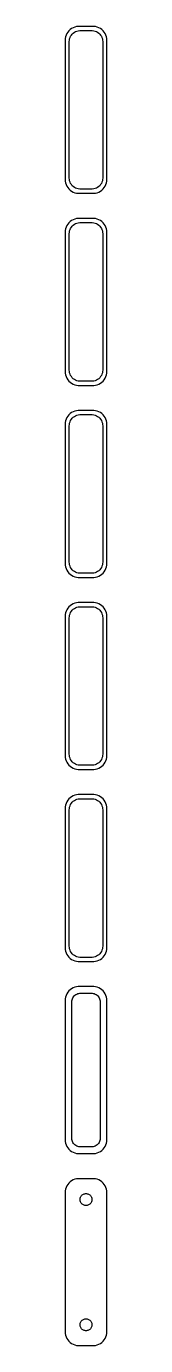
# Model space of a CAD drawing. Header units: metres. Extents: x -8 to 8, y 1005 to 2031.
# Drawn here: x -7.5 to 7.5, y 1005 to 1479 of the extents above; entities that cross this region are included whole.
import ezdxf

# ---------------------------------------------------------------- set-up
doc = ezdxf.new("R2010")
doc.units = ezdxf.units.M

msp = doc.modelspace()

# ---------------------------------------------------------------- linework, layer by layer
for p, q in [((-3.4369, 1478.91), (-4.04507, 1478.76)), ((-2.81395, 1478.99), (-3.4369, 1478.91)), ((2.81395, 1478.99), (-2.81395, 1478.99)), ((3.4369, 1478.91), (2.81395, 1478.99)), ((4.04507, 1478.76), (3.4369, 1478.91)), ((-7.46057, 1474.63), (-7.5, 1474)), ((-7.34291, 1475.24), (-7.46057, 1474.63)), ((-7.14888, 1475.84), (-7.34291, 1475.24)), ((-6.88153, 1476.41), (-7.14888, 1475.84)), ((-6.54507, 1476.94), (-6.88153, 1476.41)), ((-6.14484, 1477.42), (-6.54507, 1476.94)), ((-5.68712, 1477.85), (-6.14484, 1477.42)), ((-5.96844, 1474), (-5.87433, 1474.49)), ((-5.87433, 1474.49), (-5.7191, 1474.97)), ((-5.7191, 1474.97), (-5.50522, 1475.43)), ((-5.17912, 1478.22), (-5.68712, 1477.85)), ((-5.50522, 1475.43), (-5.23605, 1475.85)), ((-5.23605, 1475.85), (-4.91586, 1476.24)), ((-4.62889, 1478.52), (-5.17912, 1478.22)), ((-4.91586, 1476.24), (-4.54968, 1476.58)), ((-4.04507, 1478.76), (-4.62889, 1478.52)), ((-4.54968, 1476.58), (-4.1433, 1476.88)), ((-4.1433, 1476.88), (-3.70311, 1477.12)), ((-3.70311, 1477.12), (-3.23605, 1477.3)), ((-3.23605, 1477.3), (-2.74951, 1477.43)), ((-2.74951, 1477.43), (-2.25116, 1477.49)), ((-2.25116, 1477.49), (2.25116, 1477.49)), ((2.25116, 1477.49), (2.74951, 1477.43)), ((2.74951, 1477.43), (3.23605, 1477.3)), ((3.23605, 1477.3), (3.70311, 1477.12)), ((3.70311, 1477.12), (4.1433, 1476.88)), ((4.62889, 1478.52), (4.04507, 1478.76)), ((4.1433, 1476.88), (4.54968, 1476.58)), ((4.54968, 1476.58), (4.91586, 1476.24)), ((5.17912, 1478.22), (4.62889, 1478.52)), ((4.91586, 1476.24), (5.23605, 1475.85)), ((5.68712, 1477.85), (5.17912, 1478.22)), ((5.23605, 1475.85), (5.50522, 1475.43)), ((5.50522, 1475.43), (5.7191, 1474.97)), ((6.14484, 1477.42), (5.68712, 1477.85)), ((5.7191, 1474.97), (5.87433, 1474.49)), ((5.87433, 1474.49), (5.96844, 1474)), ((6.54507, 1476.94), (6.14484, 1477.42)), ((6.88153, 1476.41), (6.54507, 1476.94)), ((7.14888, 1475.84), (6.88153, 1476.41)), ((7.34291, 1475.24), (7.14888, 1475.84)), ((7.46057, 1474.63), (7.34291, 1475.24)), ((7.5, 1474), (7.46057, 1474.63)), ((-7.5, 1474), (-7.5, 1424)), ((-6, 1473.5), (-5.96844, 1474)), ((-6, 1424.5), (-6, 1473.5)), ((5.96844, 1474), (6, 1473.5)), ((6, 1473.5), (6, 1424.5)), ((7.5, 1424), (7.5, 1474)), ((-7.5, 1424), (-7.46057, 1423.37)), ((-7.46057, 1423.37), (-7.34291, 1422.76)), ((-7.34291, 1422.76), (-7.14888, 1422.16)), ((-7.14888, 1422.16), (-6.88153, 1421.59)), ((-5.96844, 1424), (-6, 1424.5)), ((-5.87433, 1423.51), (-5.96844, 1424)), ((-5.7191, 1423.03), (-5.87433, 1423.51)), ((-5.50522, 1422.57), (-5.7191, 1423.03)), ((-5.23605, 1422.15), (-5.50522, 1422.57)), ((-4.91586, 1421.76), (-5.23605, 1422.15)), ((5.23605, 1422.15), (4.91586, 1421.76)), ((5.50522, 1422.57), (5.23605, 1422.15)), ((5.7191, 1423.03), (5.50522, 1422.57)), ((5.87433, 1423.51), (5.7191, 1423.03)), ((5.96844, 1424), (5.87433, 1423.51)), ((6, 1424.5), (5.96844, 1424)), ((6.88153, 1421.59), (7.14888, 1422.16)), ((7.14888, 1422.16), (7.34291, 1422.76)), ((7.34291, 1422.76), (7.46057, 1423.37)), ((7.46057, 1423.37), (7.5, 1424)), ((-6.88153, 1421.59), (-6.54507, 1421.06)), ((-6.54507, 1421.06), (-6.14484, 1420.58)), ((-6.14484, 1420.58), (-5.68712, 1420.15)), ((-5.68712, 1420.15), (-5.17912, 1419.78)), ((-5.17912, 1419.78), (-4.62889, 1419.48)), ((-4.54968, 1421.42), (-4.91586, 1421.76)), ((-4.62889, 1419.48), (-4.04507, 1419.24)), ((-4.1433, 1421.12), (-4.54968, 1421.42)), ((-3.70311, 1420.88), (-4.1433, 1421.12)), ((-4.04507, 1419.24), (-3.4369, 1419.09)), ((-3.23605, 1420.7), (-3.70311, 1420.88)), ((-3.4369, 1419.09), (-2.81395, 1419.01)), ((-2.74951, 1420.57), (-3.23605, 1420.7)), ((-2.81395, 1419.01), (2.81395, 1419.01)), ((-2.25116, 1420.51), (-2.74951, 1420.57)), ((2.25116, 1420.51), (-2.25116, 1420.51)), ((2.74951, 1420.57), (2.25116, 1420.51)), ((3.23605, 1420.7), (2.74951, 1420.57)), ((2.81395, 1419.01), (3.4369, 1419.09)), ((3.70311, 1420.88), (3.23605, 1420.7)), ((3.4369, 1419.09), (4.04507, 1419.24)), ((4.1433, 1421.12), (3.70311, 1420.88)), ((4.04507, 1419.24), (4.62889, 1419.48)), ((4.54968, 1421.42), (4.1433, 1421.12)), ((4.91586, 1421.76), (4.54968, 1421.42)), ((4.62889, 1419.48), (5.17912, 1419.78)), ((5.17912, 1419.78), (5.68712, 1420.15)), ((5.68712, 1420.15), (6.14484, 1420.58)), ((6.14484, 1420.58), (6.54507, 1421.06)), ((6.54507, 1421.06), (6.88153, 1421.59)), ((-6.54507, 1407.94), (-6.88153, 1407.41)), ((-6.14484, 1408.42), (-6.54507, 1407.94)), ((-5.68712, 1408.85), (-6.14484, 1408.42)), ((-5.17912, 1409.22), (-5.68712, 1408.85)), ((-4.62889, 1409.52), (-5.17912, 1409.22)), ((-4.04507, 1409.76), (-4.62889, 1409.52)), ((-4.54968, 1407.58), (-4.1433, 1407.88)), ((-4.1433, 1407.88), (-3.70311, 1408.12)), ((-3.4369, 1409.91), (-4.04507, 1409.76)), ((-3.70311, 1408.12), (-3.23605, 1408.3)), ((-2.81395, 1409.99), (-3.4369, 1409.91)), ((-3.23605, 1408.3), (-2.74951, 1408.43)), ((2.81395, 1409.99), (-2.81395, 1409.99)), ((-2.74951, 1408.43), (-2.25116, 1408.49)), ((-2.25116, 1408.49), (2.25116, 1408.49)), ((2.25116, 1408.49), (2.74951, 1408.43)), ((2.74951, 1408.43), (3.23605, 1408.3)), ((3.4369, 1409.91), (2.81395, 1409.99)), ((3.23605, 1408.3), (3.70311, 1408.12)), ((4.04507, 1409.76), (3.4369, 1409.91)), ((3.70311, 1408.12), (4.1433, 1407.88)), ((4.62889, 1409.52), (4.04507, 1409.76)), ((4.1433, 1407.88), (4.54968, 1407.58)), ((5.17912, 1409.22), (4.62889, 1409.52)), ((5.68712, 1408.85), (5.17912, 1409.22)), ((6.14484, 1408.42), (5.68712, 1408.85)), ((6.54507, 1407.94), (6.14484, 1408.42)), ((6.88153, 1407.41), (6.54507, 1407.94)), ((-7.46057, 1405.63), (-7.5, 1405)), ((-7.5, 1405), (-7.5, 1355)), ((-7.34291, 1406.24), (-7.46057, 1405.63)), ((-7.14888, 1406.84), (-7.34291, 1406.24)), ((-6.88153, 1407.41), (-7.14888, 1406.84)), ((-6, 1404.5), (-5.96844, 1405)), ((-6, 1355.5), (-6, 1404.5)), ((-5.96844, 1405), (-5.87433, 1405.49)), ((-5.87433, 1405.49), (-5.7191, 1405.97)), ((-5.7191, 1405.97), (-5.50522, 1406.43)), ((-5.50522, 1406.43), (-5.23605, 1406.85)), ((-5.23605, 1406.85), (-4.91586, 1407.24)), ((-4.91586, 1407.24), (-4.54968, 1407.58)), ((4.54968, 1407.58), (4.91586, 1407.24)), ((4.91586, 1407.24), (5.23605, 1406.85)), ((5.23605, 1406.85), (5.50522, 1406.43)), ((5.50522, 1406.43), (5.7191, 1405.97)), ((5.7191, 1405.97), (5.87433, 1405.49)), ((5.87433, 1405.49), (5.96844, 1405)), ((5.96844, 1405), (6, 1404.5)), ((6, 1404.5), (6, 1355.5)), ((7.14888, 1406.84), (6.88153, 1407.41)), ((7.34291, 1406.24), (7.14888, 1406.84)), ((7.46057, 1405.63), (7.34291, 1406.24)), ((7.5, 1405), (7.46057, 1405.63)), ((7.5, 1355), (7.5, 1405)), ((-7.5, 1355), (-7.46057, 1354.37)), ((-7.46057, 1354.37), (-7.34291, 1353.76)), ((-7.34291, 1353.76), (-7.14888, 1353.16)), ((-7.14888, 1353.16), (-6.88153, 1352.59)), ((-6.88153, 1352.59), (-6.54507, 1352.06)), ((-6.54507, 1352.06), (-6.14484, 1351.58)), ((-6.14484, 1351.58), (-5.68712, 1351.15)), ((-5.96844, 1355), (-6, 1355.5)), ((-5.87433, 1354.51), (-5.96844, 1355)), ((-5.7191, 1354.03), (-5.87433, 1354.51)), ((-5.50522, 1353.57), (-5.7191, 1354.03)), ((-5.68712, 1351.15), (-5.17912, 1350.78)), ((-5.23605, 1353.15), (-5.50522, 1353.57)), ((-4.91586, 1352.76), (-5.23605, 1353.15)), ((-4.54968, 1352.42), (-4.91586, 1352.76)), ((-4.1433, 1352.12), (-4.54968, 1352.42)), ((-3.70311, 1351.88), (-4.1433, 1352.12)), ((-3.23605, 1351.7), (-3.70311, 1351.88)), ((-2.74951, 1351.57), (-3.23605, 1351.7)), ((-2.25116, 1351.51), (-2.74951, 1351.57)), ((2.25116, 1351.51), (-2.25116, 1351.51)), ((2.74951, 1351.57), (2.25116, 1351.51)), ((3.23605, 1351.7), (2.74951, 1351.57)), ((3.70311, 1351.88), (3.23605, 1351.7)), ((4.1433, 1352.12), (3.70311, 1351.88)), ((4.54968, 1352.42), (4.1433, 1352.12)), ((4.91586, 1352.76), (4.54968, 1352.42)), ((5.23605, 1353.15), (4.91586, 1352.76)), ((5.17912, 1350.78), (5.68712, 1351.15)), ((5.50522, 1353.57), (5.23605, 1353.15)), ((5.7191, 1354.03), (5.50522, 1353.57)), ((5.68712, 1351.15), (6.14484, 1351.58)), ((5.87433, 1354.51), (5.7191, 1354.03)), ((5.96844, 1355), (5.87433, 1354.51)), ((6, 1355.5), (5.96844, 1355)), ((6.14484, 1351.58), (6.54507, 1352.06)), ((6.54507, 1352.06), (6.88153, 1352.59)), ((6.88153, 1352.59), (7.14888, 1353.16)), ((7.14888, 1353.16), (7.34291, 1353.76)), ((7.34291, 1353.76), (7.46057, 1354.37)), ((7.46057, 1354.37), (7.5, 1355)), ((-5.17912, 1350.78), (-4.62889, 1350.48)), ((-4.62889, 1350.48), (-4.04507, 1350.24)), ((-4.04507, 1350.24), (-3.4369, 1350.09)), ((-3.4369, 1350.09), (-2.81395, 1350.01)), ((-2.81395, 1350.01), (2.81395, 1350.01)), ((2.81395, 1350.01), (3.4369, 1350.09)), ((3.4369, 1350.09), (4.04507, 1350.24)), ((4.04507, 1350.24), (4.62889, 1350.48)), ((4.62889, 1350.48), (5.17912, 1350.78)), ((-7.46057, 1336.63), (-7.5, 1336)), ((-7.34291, 1337.24), (-7.46057, 1336.63)), ((-7.14888, 1337.84), (-7.34291, 1337.24)), ((-6.88153, 1338.41), (-7.14888, 1337.84)), ((-6.54507, 1338.94), (-6.88153, 1338.41)), ((-6.14484, 1339.42), (-6.54507, 1338.94)), ((-5.68712, 1339.85), (-6.14484, 1339.42)), ((-5.87433, 1336.49), (-5.7191, 1336.97)), ((-5.7191, 1336.97), (-5.50522, 1337.43)), ((-5.17912, 1340.22), (-5.68712, 1339.85)), ((-5.50522, 1337.43), (-5.23605, 1337.85)), ((-5.23605, 1337.85), (-4.91586, 1338.24)), ((-4.62889, 1340.52), (-5.17912, 1340.22)), ((-4.91586, 1338.24), (-4.54968, 1338.58)), ((-4.04507, 1340.76), (-4.62889, 1340.52)), ((-4.54968, 1338.58), (-4.1433, 1338.88)), ((-4.1433, 1338.88), (-3.70311, 1339.12)), ((-3.4369, 1340.91), (-4.04507, 1340.76)), ((-3.70311, 1339.12), (-3.23605, 1339.3)), ((-2.81395, 1340.99), (-3.4369, 1340.91)), ((-3.23605, 1339.3), (-2.74951, 1339.43)), ((2.81395, 1340.99), (-2.81395, 1340.99)), ((-2.74951, 1339.43), (-2.25116, 1339.49)), ((-2.25116, 1339.49), (2.25116, 1339.49)), ((2.25116, 1339.49), (2.74951, 1339.43)), ((2.74951, 1339.43), (3.23605, 1339.3)), ((3.4369, 1340.91), (2.81395, 1340.99)), ((3.23605, 1339.3), (3.70311, 1339.12)), ((4.04507, 1340.76), (3.4369, 1340.91)), ((3.70311, 1339.12), (4.1433, 1338.88)), ((4.62889, 1340.52), (4.04507, 1340.76)), ((4.1433, 1338.88), (4.54968, 1338.58)), ((4.54968, 1338.58), (4.91586, 1338.24)), ((5.17912, 1340.22), (4.62889, 1340.52)), ((4.91586, 1338.24), (5.23605, 1337.85)), ((5.68712, 1339.85), (5.17912, 1340.22)), ((5.23605, 1337.85), (5.50522, 1337.43)), ((5.50522, 1337.43), (5.7191, 1336.97)), ((6.14484, 1339.42), (5.68712, 1339.85)), ((5.7191, 1336.97), (5.87433, 1336.49)), ((6.54507, 1338.94), (6.14484, 1339.42)), ((6.88153, 1338.41), (6.54507, 1338.94)), ((7.14888, 1337.84), (6.88153, 1338.41)), ((7.34291, 1337.24), (7.14888, 1337.84)), ((7.46057, 1336.63), (7.34291, 1337.24)), ((7.5, 1336), (7.46057, 1336.63)), ((-7.5, 1336), (-7.5, 1286)), ((-6, 1335.5), (-5.96844, 1336)), ((-6, 1286.5), (-6, 1335.5)), ((-5.96844, 1336), (-5.87433, 1336.49)), ((5.87433, 1336.49), (5.96844, 1336)), ((5.96844, 1336), (6, 1335.5)), ((6, 1335.5), (6, 1286.5)), ((7.5, 1286), (7.5, 1336)), ((-7.5, 1286), (-7.46057, 1285.37)), ((-7.46057, 1285.37), (-7.34291, 1284.76)), ((-7.34291, 1284.76), (-7.14888, 1284.16)), ((-5.96844, 1286), (-6, 1286.5)), ((-5.87433, 1285.51), (-5.96844, 1286)), ((-5.7191, 1285.03), (-5.87433, 1285.51)), ((-5.50522, 1284.57), (-5.7191, 1285.03)), ((-5.23605, 1284.15), (-5.50522, 1284.57)), ((5.50522, 1284.57), (5.23605, 1284.15)), ((5.7191, 1285.03), (5.50522, 1284.57)), ((5.87433, 1285.51), (5.7191, 1285.03)), ((5.96844, 1286), (5.87433, 1285.51)), ((6, 1286.5), (5.96844, 1286)), ((7.14888, 1284.16), (7.34291, 1284.76)), ((7.34291, 1284.76), (7.46057, 1285.37)), ((7.46057, 1285.37), (7.5, 1286)), ((-7.14888, 1284.16), (-6.88153, 1283.59)), ((-6.88153, 1283.59), (-6.54507, 1283.06)), ((-6.54507, 1283.06), (-6.14484, 1282.58)), ((-6.14484, 1282.58), (-5.68712, 1282.15)), ((-5.68712, 1282.15), (-5.17912, 1281.78)), ((-4.91586, 1283.76), (-5.23605, 1284.15)), ((-5.17912, 1281.78), (-4.62889, 1281.48)), ((-4.54968, 1283.42), (-4.91586, 1283.76)), ((-4.62889, 1281.48), (-4.04507, 1281.24)), ((-4.1433, 1283.12), (-4.54968, 1283.42)), ((-3.70311, 1282.88), (-4.1433, 1283.12)), ((-4.04507, 1281.24), (-3.4369, 1281.09)), ((-3.23605, 1282.7), (-3.70311, 1282.88)), ((-3.4369, 1281.09), (-2.81395, 1281.01)), ((-2.74951, 1282.57), (-3.23605, 1282.7)), ((-2.81395, 1281.01), (2.81395, 1281.01)), ((-2.25116, 1282.51), (-2.74951, 1282.57)), ((2.25116, 1282.51), (-2.25116, 1282.51)), ((2.74951, 1282.57), (2.25116, 1282.51)), ((3.23605, 1282.7), (2.74951, 1282.57)), ((2.81395, 1281.01), (3.4369, 1281.09)), ((3.70311, 1282.88), (3.23605, 1282.7)), ((3.4369, 1281.09), (4.04507, 1281.24)), ((4.1433, 1283.12), (3.70311, 1282.88)), ((4.04507, 1281.24), (4.62889, 1281.48)), ((4.54968, 1283.42), (4.1433, 1283.12)), ((4.91586, 1283.76), (4.54968, 1283.42)), ((4.62889, 1281.48), (5.17912, 1281.78)), ((5.23605, 1284.15), (4.91586, 1283.76)), ((5.17912, 1281.78), (5.68712, 1282.15)), ((5.68712, 1282.15), (6.14484, 1282.58)), ((6.14484, 1282.58), (6.54507, 1283.06)), ((6.54507, 1283.06), (6.88153, 1283.59)), ((6.88153, 1283.59), (7.14888, 1284.16)), ((-6.14484, 1270.42), (-6.54507, 1269.94)), ((-5.68712, 1270.85), (-6.14484, 1270.42)), ((-5.17912, 1271.22), (-5.68712, 1270.85)), ((-4.62889, 1271.52), (-5.17912, 1271.22)), ((-4.04507, 1271.76), (-4.62889, 1271.52)), ((-3.4369, 1271.91), (-4.04507, 1271.76)), ((-3.70311, 1270.12), (-3.23605, 1270.3)), ((-2.81395, 1271.99), (-3.4369, 1271.91)), ((-3.23605, 1270.3), (-2.74951, 1270.43)), ((2.81395, 1271.99), (-2.81395, 1271.99)), ((-2.74951, 1270.43), (-2.25116, 1270.49)), ((-2.25116, 1270.49), (2.25116, 1270.49)), ((2.25116, 1270.49), (2.74951, 1270.43)), ((2.74951, 1270.43), (3.23605, 1270.3)), ((3.4369, 1271.91), (2.81395, 1271.99)), ((3.23605, 1270.3), (3.70311, 1270.12)), ((4.04507, 1271.76), (3.4369, 1271.91)), ((4.62889, 1271.52), (4.04507, 1271.76)), ((5.17912, 1271.22), (4.62889, 1271.52)), ((5.68712, 1270.85), (5.17912, 1271.22)), ((6.14484, 1270.42), (5.68712, 1270.85)), ((6.54507, 1269.94), (6.14484, 1270.42)), ((-7.46057, 1267.63), (-7.5, 1267)), ((-7.5, 1267), (-7.5, 1217)), ((-7.34291, 1268.24), (-7.46057, 1267.63)), ((-7.14888, 1268.84), (-7.34291, 1268.24)), ((-6.88153, 1269.41), (-7.14888, 1268.84)), ((-6.54507, 1269.94), (-6.88153, 1269.41)), ((-6, 1266.5), (-5.96844, 1267)), ((-6, 1217.5), (-6, 1266.5)), ((-5.96844, 1267), (-5.87433, 1267.49)), ((-5.87433, 1267.49), (-5.7191, 1267.97)), ((-5.7191, 1267.97), (-5.50522, 1268.43)), ((-5.50522, 1268.43), (-5.23605, 1268.85)), ((-5.23605, 1268.85), (-4.91586, 1269.24)), ((-4.91586, 1269.24), (-4.54968, 1269.58)), ((-4.54968, 1269.58), (-4.1433, 1269.88)), ((-4.1433, 1269.88), (-3.70311, 1270.12)), ((3.70311, 1270.12), (4.1433, 1269.88)), ((4.1433, 1269.88), (4.54968, 1269.58)), ((4.54968, 1269.58), (4.91586, 1269.24)), ((4.91586, 1269.24), (5.23605, 1268.85)), ((5.23605, 1268.85), (5.50522, 1268.43)), ((5.50522, 1268.43), (5.7191, 1267.97)), ((5.7191, 1267.97), (5.87433, 1267.49)), ((5.87433, 1267.49), (5.96844, 1267)), ((5.96844, 1267), (6, 1266.5)), ((6, 1266.5), (6, 1217.5)), ((6.88153, 1269.41), (6.54507, 1269.94)), ((7.14888, 1268.84), (6.88153, 1269.41)), ((7.34291, 1268.24), (7.14888, 1268.84)), ((7.46057, 1267.63), (7.34291, 1268.24)), ((7.5, 1267), (7.46057, 1267.63)), ((7.5, 1217), (7.5, 1267)), ((-7.5, 1217), (-7.46057, 1216.37)), ((-7.46057, 1216.37), (-7.34291, 1215.76)), ((-7.34291, 1215.76), (-7.14888, 1215.16)), ((-7.14888, 1215.16), (-6.88153, 1214.59)), ((-6.88153, 1214.59), (-6.54507, 1214.06)), ((-6.54507, 1214.06), (-6.14484, 1213.58)), ((-6.14484, 1213.58), (-5.68712, 1213.15)), ((-5.96844, 1217), (-6, 1217.5)), ((-5.87433, 1216.51), (-5.96844, 1217)), ((-5.7191, 1216.03), (-5.87433, 1216.51)), ((-5.50522, 1215.57), (-5.7191, 1216.03)), ((-5.23605, 1215.15), (-5.50522, 1215.57)), ((-4.91586, 1214.76), (-5.23605, 1215.15)), ((-4.54968, 1214.42), (-4.91586, 1214.76)), ((-4.1433, 1214.12), (-4.54968, 1214.42)), ((-3.70311, 1213.88), (-4.1433, 1214.12)), ((-3.23605, 1213.7), (-3.70311, 1213.88)), ((-2.74951, 1213.57), (-3.23605, 1213.7)), ((-2.25116, 1213.51), (-2.74951, 1213.57)), ((2.25116, 1213.51), (-2.25116, 1213.51)), ((2.74951, 1213.57), (2.25116, 1213.51)), ((3.23605, 1213.7), (2.74951, 1213.57)), ((3.70311, 1213.88), (3.23605, 1213.7)), ((4.1433, 1214.12), (3.70311, 1213.88)), ((4.54968, 1214.42), (4.1433, 1214.12)), ((4.91586, 1214.76), (4.54968, 1214.42)), ((5.23605, 1215.15), (4.91586, 1214.76)), ((5.50522, 1215.57), (5.23605, 1215.15)), ((5.7191, 1216.03), (5.50522, 1215.57)), ((5.68712, 1213.15), (6.14484, 1213.58)), ((5.87433, 1216.51), (5.7191, 1216.03)), ((5.96844, 1217), (5.87433, 1216.51)), ((6, 1217.5), (5.96844, 1217)), ((6.14484, 1213.58), (6.54507, 1214.06)), ((6.54507, 1214.06), (6.88153, 1214.59)), ((6.88153, 1214.59), (7.14888, 1215.16)), ((7.14888, 1215.16), (7.34291, 1215.76)), ((7.34291, 1215.76), (7.46057, 1216.37)), ((7.46057, 1216.37), (7.5, 1217)), ((-5.68712, 1213.15), (-5.17912, 1212.78)), ((-5.17912, 1212.78), (-4.62889, 1212.48)), ((-4.62889, 1212.48), (-4.04507, 1212.24)), ((-4.04507, 1212.24), (-3.4369, 1212.09)), ((-3.4369, 1212.09), (-2.81395, 1212.01)), ((-2.81395, 1212.01), (2.81395, 1212.01)), ((2.81395, 1212.01), (3.4369, 1212.09)), ((3.4369, 1212.09), (4.04507, 1212.24)), ((4.04507, 1212.24), (4.62889, 1212.48)), ((4.62889, 1212.48), (5.17912, 1212.78)), ((5.17912, 1212.78), (5.68712, 1213.15)), ((-7.34291, 1199.24), (-7.46057, 1198.63)), ((-7.14888, 1199.84), (-7.34291, 1199.24)), ((-6.88153, 1200.41), (-7.14888, 1199.84)), ((-6.54507, 1200.94), (-6.88153, 1200.41)), ((-6.14484, 1201.42), (-6.54507, 1200.94)), ((-5.68712, 1201.85), (-6.14484, 1201.42)), ((-5.7191, 1198.97), (-5.50522, 1199.43)), ((-5.17912, 1202.22), (-5.68712, 1201.85)), ((-5.50522, 1199.43), (-5.23605, 1199.85)), ((-5.23605, 1199.85), (-4.91586, 1200.24)), ((-4.62889, 1202.52), (-5.17912, 1202.22)), ((-4.91586, 1200.24), (-4.54968, 1200.58)), ((-4.04507, 1202.76), (-4.62889, 1202.52)), ((-4.54968, 1200.58), (-4.1433, 1200.88)), ((-4.1433, 1200.88), (-3.70311, 1201.12)), ((-3.4369, 1202.91), (-4.04507, 1202.76)), ((-3.70311, 1201.12), (-3.23605, 1201.3)), ((-2.81395, 1202.99), (-3.4369, 1202.91)), ((-3.23605, 1201.3), (-2.74951, 1201.43)), ((2.81395, 1202.99), (-2.81395, 1202.99)), ((-2.74951, 1201.43), (-2.25116, 1201.49)), ((-2.25116, 1201.49), (2.25116, 1201.49)), ((2.25116, 1201.49), (2.74951, 1201.43)), ((2.74951, 1201.43), (3.23605, 1201.3)), ((3.4369, 1202.91), (2.81395, 1202.99)), ((3.23605, 1201.3), (3.70311, 1201.12)), ((4.04507, 1202.76), (3.4369, 1202.91)), ((3.70311, 1201.12), (4.1433, 1200.88)), ((4.62889, 1202.52), (4.04507, 1202.76)), ((4.1433, 1200.88), (4.54968, 1200.58)), ((4.54968, 1200.58), (4.91586, 1200.24)), ((5.17912, 1202.22), (4.62889, 1202.52)), ((4.91586, 1200.24), (5.23605, 1199.85)), ((5.68712, 1201.85), (5.17912, 1202.22)), ((5.23605, 1199.85), (5.50522, 1199.43)), ((5.50522, 1199.43), (5.7191, 1198.97)), ((6.14484, 1201.42), (5.68712, 1201.85)), ((6.54507, 1200.94), (6.14484, 1201.42)), ((6.88153, 1200.41), (6.54507, 1200.94)), ((7.14888, 1199.84), (6.88153, 1200.41)), ((7.34291, 1199.24), (7.14888, 1199.84)), ((7.46057, 1198.63), (7.34291, 1199.24)), ((-7.46057, 1198.63), (-7.5, 1198)), ((-7.5, 1198), (-7.5, 1148)), ((-6, 1197.5), (-5.96844, 1198)), ((-6, 1148.5), (-6, 1197.5)), ((-5.96844, 1198), (-5.87433, 1198.49)), ((-5.87433, 1198.49), (-5.7191, 1198.97)), ((5.7191, 1198.97), (5.87433, 1198.49)), ((5.87433, 1198.49), (5.96844, 1198)), ((5.96844, 1198), (6, 1197.5)), ((6, 1197.5), (6, 1148.5)), ((7.5, 1198), (7.46057, 1198.63)), ((7.5, 1148), (7.5, 1198)), ((-7.5, 1148), (-7.46057, 1147.37)), ((-7.46057, 1147.37), (-7.34291, 1146.76)), ((-5.96844, 1148), (-6, 1148.5)), ((-5.87433, 1147.51), (-5.96844, 1148)), ((-5.7191, 1147.03), (-5.87433, 1147.51)), ((5.87433, 1147.51), (5.7191, 1147.03)), ((5.96844, 1148), (5.87433, 1147.51)), ((6, 1148.5), (5.96844, 1148)), ((7.34291, 1146.76), (7.46057, 1147.37)), ((7.46057, 1147.37), (7.5, 1148)), ((-7.34291, 1146.76), (-7.14888, 1146.16)), ((-7.14888, 1146.16), (-6.88153, 1145.59)), ((-6.88153, 1145.59), (-6.54507, 1145.06)), ((-6.54507, 1145.06), (-6.14484, 1144.58)), ((-6.14484, 1144.58), (-5.68712, 1144.15)), ((-5.50522, 1146.57), (-5.7191, 1147.03)), ((-5.68712, 1144.15), (-5.17912, 1143.78)), ((-5.23605, 1146.15), (-5.50522, 1146.57)), ((-4.91586, 1145.76), (-5.23605, 1146.15)), ((-5.17912, 1143.78), (-4.62889, 1143.48)), ((-4.54968, 1145.42), (-4.91586, 1145.76)), ((-4.62889, 1143.48), (-4.04507, 1143.24)), ((-4.1433, 1145.12), (-4.54968, 1145.42)), ((-3.70311, 1144.88), (-4.1433, 1145.12)), ((-4.04507, 1143.24), (-3.4369, 1143.09)), ((-3.23605, 1144.7), (-3.70311, 1144.88)), ((-3.4369, 1143.09), (-2.81395, 1143.01)), ((-2.74951, 1144.57), (-3.23605, 1144.7)), ((-2.81395, 1143.01), (2.81395, 1143.01)), ((-2.25116, 1144.51), (-2.74951, 1144.57)), ((2.25116, 1144.51), (-2.25116, 1144.51)), ((2.74951, 1144.57), (2.25116, 1144.51)), ((3.23605, 1144.7), (2.74951, 1144.57)), ((2.81395, 1143.01), (3.4369, 1143.09)), ((3.70311, 1144.88), (3.23605, 1144.7)), ((3.4369, 1143.09), (4.04507, 1143.24)), ((4.1433, 1145.12), (3.70311, 1144.88)), ((4.04507, 1143.24), (4.62889, 1143.48)), ((4.54968, 1145.42), (4.1433, 1145.12)), ((4.91586, 1145.76), (4.54968, 1145.42)), ((4.62889, 1143.48), (5.17912, 1143.78)), ((5.23605, 1146.15), (4.91586, 1145.76)), ((5.17912, 1143.78), (5.68712, 1144.15)), ((5.50522, 1146.57), (5.23605, 1146.15)), ((5.7191, 1147.03), (5.50522, 1146.57)), ((5.68712, 1144.15), (6.14484, 1144.58)), ((6.14484, 1144.58), (6.54507, 1145.06)), ((6.54507, 1145.06), (6.88153, 1145.59)), ((6.88153, 1145.59), (7.14888, 1146.16)), ((7.14888, 1146.16), (7.34291, 1146.76)), ((-5.68712, 1132.85), (-6.14484, 1132.42)), ((-5.17912, 1133.22), (-5.68712, 1132.85)), ((-4.62889, 1133.52), (-5.17912, 1133.22)), ((-4.04507, 1133.76), (-4.62889, 1133.52)), ((-3.4369, 1133.91), (-4.04507, 1133.76)), ((-2.81395, 1133.99), (-3.4369, 1133.91)), ((2.81395, 1133.99), (-2.81395, 1133.99)), ((3.4369, 1133.91), (2.81395, 1133.99)), ((4.04507, 1133.76), (3.4369, 1133.91)), ((4.62889, 1133.52), (4.04507, 1133.76)), ((5.17912, 1133.22), (4.62889, 1133.52)), ((5.68712, 1132.85), (5.17912, 1133.22)), ((6.14484, 1132.42), (5.68712, 1132.85)), ((-7.46057, 1129.63), (-7.5, 1129)), ((-7.5, 1129), (-7.5, 1079)), ((-7.34291, 1130.24), (-7.46057, 1129.63)), ((-7.14888, 1130.84), (-7.34291, 1130.24)), ((-6.88153, 1131.41), (-7.14888, 1130.84)), ((-6.54507, 1131.94), (-6.88153, 1131.41)), ((-6.14484, 1132.42), (-6.54507, 1131.94)), ((-5.11292, 1128.5), (-5.08836, 1128.89)), ((-5.11292, 1079.5), (-5.11292, 1128.5)), ((-5.08836, 1128.89), (-5.01512, 1129.27)), ((-5.01512, 1129.27), (-4.89432, 1129.65)), ((-4.89432, 1129.65), (-4.72786, 1130)), ((-4.72786, 1130), (-4.5184, 1130.33)), ((-4.5184, 1130.33), (-4.26921, 1130.63)), ((-4.26921, 1130.63), (-3.98424, 1130.9)), ((-3.98424, 1130.9), (-3.66798, 1131.13)), ((-3.66798, 1131.13), (-3.32541, 1131.32)), ((-3.32541, 1131.32), (-2.96194, 1131.46)), ((-2.96194, 1131.46), (-2.5833, 1131.56)), ((-2.5833, 1131.56), (-2.19545, 1131.61)), ((-2.19545, 1131.61), (2.19545, 1131.61)), ((2.19545, 1131.61), (2.5833, 1131.56)), ((2.5833, 1131.56), (2.96194, 1131.46)), ((2.96194, 1131.46), (3.32541, 1131.32)), ((3.32541, 1131.32), (3.66798, 1131.13)), ((3.66798, 1131.13), (3.98424, 1130.9)), ((3.98424, 1130.9), (4.26921, 1130.63)), ((4.26921, 1130.63), (4.5184, 1130.33)), ((4.5184, 1130.33), (4.72786, 1130)), ((4.72786, 1130), (4.89432, 1129.65)), ((4.89432, 1129.65), (5.01512, 1129.27)), ((5.01512, 1129.27), (5.08836, 1128.89)), ((5.08836, 1128.89), (5.11292, 1128.5)), ((5.11292, 1128.5), (5.11292, 1079.5)), ((6.54507, 1131.94), (6.14484, 1132.42)), ((6.88153, 1131.41), (6.54507, 1131.94)), ((7.14888, 1130.84), (6.88153, 1131.41)), ((7.34291, 1130.24), (7.14888, 1130.84)), ((7.46057, 1129.63), (7.34291, 1130.24)), ((7.5, 1129), (7.46057, 1129.63)), ((7.5, 1079), (7.5, 1129)), ((-7.5, 1079), (-7.46057, 1078.37)), ((-7.46057, 1078.37), (-7.34291, 1077.76)), ((-7.34291, 1077.76), (-7.14888, 1077.16)), ((-7.14888, 1077.16), (-6.88153, 1076.59)), ((-6.88153, 1076.59), (-6.54507, 1076.06)), ((-6.54507, 1076.06), (-6.14484, 1075.58)), ((-5.08836, 1079.11), (-5.11292, 1079.5)), ((-5.01512, 1078.73), (-5.08836, 1079.11)), ((-4.89432, 1078.35), (-5.01512, 1078.73)), ((-4.72786, 1078), (-4.89432, 1078.35)), ((-4.5184, 1077.67), (-4.72786, 1078)), ((-4.26921, 1077.37), (-4.5184, 1077.67)), ((-3.98424, 1077.1), (-4.26921, 1077.37)), ((-3.66798, 1076.87), (-3.98424, 1077.1)), ((-3.32541, 1076.68), (-3.66798, 1076.87)), ((-2.96194, 1076.54), (-3.32541, 1076.68)), ((-2.5833, 1076.44), (-2.96194, 1076.54)), ((-2.19545, 1076.39), (-2.5833, 1076.44)), ((2.19545, 1076.39), (-2.19545, 1076.39)), ((2.5833, 1076.44), (2.19545, 1076.39)), ((2.96194, 1076.54), (2.5833, 1076.44)), ((3.32541, 1076.68), (2.96194, 1076.54)), ((3.66798, 1076.87), (3.32541, 1076.68)), ((3.98424, 1077.1), (3.66798, 1076.87)), ((4.26921, 1077.37), (3.98424, 1077.1)), ((4.5184, 1077.67), (4.26921, 1077.37)), ((4.72786, 1078), (4.5184, 1077.67)), ((4.89432, 1078.35), (4.72786, 1078)), ((5.01512, 1078.73), (4.89432, 1078.35)), ((5.08836, 1079.11), (5.01512, 1078.73)), ((5.11292, 1079.5), (5.08836, 1079.11)), ((6.14484, 1075.58), (6.54507, 1076.06)), ((6.54507, 1076.06), (6.88153, 1076.59)), ((6.88153, 1076.59), (7.14888, 1077.16)), ((7.14888, 1077.16), (7.34291, 1077.76)), ((7.34291, 1077.76), (7.46057, 1078.37)), ((7.46057, 1078.37), (7.5, 1079)), ((-6.14484, 1075.58), (-5.68712, 1075.15)), ((-5.68712, 1075.15), (-5.17912, 1074.78)), ((-5.17912, 1074.78), (-4.62889, 1074.48)), ((-4.62889, 1074.48), (-4.04507, 1074.24)), ((-4.04507, 1074.24), (-3.4369, 1074.09)), ((-3.4369, 1074.09), (-2.81395, 1074.01)), ((-2.81395, 1074.01), (2.81395, 1074.01)), ((2.81395, 1074.01), (3.4369, 1074.09)), ((3.4369, 1074.09), (4.04507, 1074.24)), ((4.04507, 1074.24), (4.62889, 1074.48)), ((4.62889, 1074.48), (5.17912, 1074.78)), ((5.17912, 1074.78), (5.68712, 1075.15)), ((5.68712, 1075.15), (6.14484, 1075.58)), ((-7.14888, 1061.84), (-7.34291, 1061.24)), ((-6.88153, 1062.41), (-7.14888, 1061.84)), ((-6.54507, 1062.94), (-6.88153, 1062.41)), ((-6.14484, 1063.42), (-6.54507, 1062.94)), ((-5.68712, 1063.85), (-6.14484, 1063.42)), ((-5.17912, 1064.22), (-5.68712, 1063.85)), ((-4.62889, 1064.52), (-5.17912, 1064.22)), ((-4.04507, 1064.76), (-4.62889, 1064.52)), ((-3.4369, 1064.91), (-4.04507, 1064.76)), ((-2.81395, 1064.99), (-3.4369, 1064.91)), ((2.81395, 1064.99), (-2.81395, 1064.99)), ((3.4369, 1064.91), (2.81395, 1064.99)), ((4.04507, 1064.76), (3.4369, 1064.91)), ((4.62889, 1064.52), (4.04507, 1064.76)), ((5.17912, 1064.22), (4.62889, 1064.52)), ((5.68712, 1063.85), (5.17912, 1064.22)), ((6.14484, 1063.42), (5.68712, 1063.85)), ((6.54507, 1062.94), (6.14484, 1063.42)), ((6.88153, 1062.41), (6.54507, 1062.94)), ((7.14888, 1061.84), (6.88153, 1062.41)), ((7.34291, 1061.24), (7.14888, 1061.84)), ((-7.46057, 1060.63), (-7.5, 1060)), ((-7.5, 1060), (-7.5, 1010)), ((-7.34291, 1061.24), (-7.46057, 1060.63)), ((-2.13528, 1057.5), (-2.11845, 1057.77)), ((-2.11845, 1057.23), (-2.13528, 1057.5)), ((-2.11845, 1057.77), (-2.06821, 1058.03)), ((-2.06821, 1056.97), (-2.11845, 1057.23)), ((-2.06821, 1058.03), (-1.98534, 1058.29)), ((-1.98534, 1058.29), (-1.87117, 1058.53)), ((-1.87117, 1058.53), (-1.72748, 1058.76)), ((-1.72748, 1058.76), (-1.55655, 1058.96)), ((-1.55655, 1058.96), (-1.36108, 1059.15)), ((-1.36108, 1059.15), (-1.14413, 1059.3)), ((-1.14413, 1059.3), (-0.90915, 1059.43)), ((-0.90915, 1059.43), (-0.65984, 1059.53)), ((-0.65984, 1059.53), (-0.4001, 1059.6)), ((-0.4001, 1059.6), (-0.13406, 1059.63)), ((-0.13406, 1059.63), (0.13406, 1059.63)), ((0.13406, 1059.63), (0.4001, 1059.6)), ((0.4001, 1059.6), (0.65984, 1059.53)), ((0.65984, 1059.53), (0.90915, 1059.43)), ((0.90915, 1059.43), (1.14413, 1059.3)), ((1.14413, 1059.3), (1.36108, 1059.15)), ((1.36108, 1059.15), (1.55655, 1058.96)), ((1.55655, 1058.96), (1.72748, 1058.76)), ((1.72748, 1058.76), (1.87117, 1058.53)), ((1.87117, 1058.53), (1.98534, 1058.29)), ((1.98534, 1058.29), (2.06821, 1058.03)), ((2.06821, 1058.03), (2.11845, 1057.77)), ((2.11845, 1057.23), (2.06821, 1056.97)), ((2.11845, 1057.77), (2.13528, 1057.5)), ((2.13528, 1057.5), (2.11845, 1057.23)), ((7.46057, 1060.63), (7.34291, 1061.24)), ((7.5, 1060), (7.46057, 1060.63)), ((7.5, 1010), (7.5, 1060)), ((-1.98534, 1056.71), (-2.06821, 1056.97)), ((-1.87117, 1056.47), (-1.98534, 1056.71)), ((-1.72748, 1056.24), (-1.87117, 1056.47)), ((-1.55655, 1056.04), (-1.72748, 1056.24)), ((-1.36108, 1055.85), (-1.55655, 1056.04)), ((-1.14413, 1055.7), (-1.36108, 1055.85)), ((-0.90915, 1055.57), (-1.14413, 1055.7)), ((-0.65984, 1055.47), (-0.90915, 1055.57)), ((-0.4001, 1055.4), (-0.65984, 1055.47)), ((-0.13406, 1055.37), (-0.4001, 1055.4)), ((0.13406, 1055.37), (-0.13406, 1055.37)), ((0.4001, 1055.4), (0.13406, 1055.37)), ((0.65984, 1055.47), (0.4001, 1055.4)), ((0.90915, 1055.57), (0.65984, 1055.47)), ((1.14413, 1055.7), (0.90915, 1055.57)), ((1.36108, 1055.85), (1.14413, 1055.7)), ((1.55655, 1056.04), (1.36108, 1055.85)), ((1.72748, 1056.24), (1.55655, 1056.04)), ((1.87117, 1056.47), (1.72748, 1056.24)), ((1.98534, 1056.71), (1.87117, 1056.47)), ((2.06821, 1056.97), (1.98534, 1056.71)), ((-1.14413, 1014.3), (-0.90915, 1014.43)), ((-0.90915, 1014.43), (-0.65984, 1014.53)), ((-0.65984, 1014.53), (-0.4001, 1014.6)), ((-0.4001, 1014.6), (-0.13406, 1014.63)), ((-0.13406, 1014.63), (0.13406, 1014.63)), ((0.13406, 1014.63), (0.4001, 1014.6)), ((0.4001, 1014.6), (0.65984, 1014.53)), ((0.65984, 1014.53), (0.90915, 1014.43)), ((0.90915, 1014.43), (1.14413, 1014.3)), ((-7.5, 1010), (-7.46057, 1009.37)), ((-2.13528, 1012.5), (-2.11845, 1012.77)), ((-2.11845, 1012.23), (-2.13528, 1012.5)), ((-2.11845, 1012.77), (-2.06821, 1013.03)), ((-2.06821, 1011.97), (-2.11845, 1012.23)), ((-2.06821, 1013.03), (-1.98534, 1013.29)), ((-1.98534, 1011.71), (-2.06821, 1011.97)), ((-1.98534, 1013.29), (-1.87117, 1013.53)), ((-1.87117, 1011.47), (-1.98534, 1011.71)), ((-1.87117, 1013.53), (-1.72748, 1013.76)), ((-1.72748, 1011.24), (-1.87117, 1011.47)), ((-1.72748, 1013.76), (-1.55655, 1013.96)), ((-1.55655, 1011.04), (-1.72748, 1011.24)), ((-1.55655, 1013.96), (-1.36108, 1014.15)), ((-1.36108, 1010.85), (-1.55655, 1011.04)), ((-1.36108, 1014.15), (-1.14413, 1014.3)), ((-1.14413, 1010.7), (-1.36108, 1010.85)), ((-0.90915, 1010.57), (-1.14413, 1010.7)), ((-0.65984, 1010.47), (-0.90915, 1010.57)), ((-0.4001, 1010.4), (-0.65984, 1010.47)), ((-0.13406, 1010.37), (-0.4001, 1010.4)), ((0.13406, 1010.37), (-0.13406, 1010.37)), ((0.4001, 1010.4), (0.13406, 1010.37)), ((0.65984, 1010.47), (0.4001, 1010.4)), ((0.90915, 1010.57), (0.65984, 1010.47)), ((1.14413, 1010.7), (0.90915, 1010.57)), ((1.14413, 1014.3), (1.36108, 1014.15)), ((1.36108, 1010.85), (1.14413, 1010.7)), ((1.36108, 1014.15), (1.55655, 1013.96)), ((1.55655, 1011.04), (1.36108, 1010.85)), ((1.55655, 1013.96), (1.72748, 1013.76)), ((1.72748, 1011.24), (1.55655, 1011.04)), ((1.72748, 1013.76), (1.87117, 1013.53)), ((1.87117, 1011.47), (1.72748, 1011.24)), ((1.87117, 1013.53), (1.98534, 1013.29)), ((1.98534, 1011.71), (1.87117, 1011.47)), ((1.98534, 1013.29), (2.06821, 1013.03)), ((2.06821, 1011.97), (1.98534, 1011.71)), ((2.06821, 1013.03), (2.11845, 1012.77)), ((2.11845, 1012.23), (2.06821, 1011.97)), ((2.11845, 1012.77), (2.13528, 1012.5)), ((2.13528, 1012.5), (2.11845, 1012.23)), ((7.46057, 1009.37), (7.5, 1010)), ((-7.46057, 1009.37), (-7.34291, 1008.76)), ((-7.34291, 1008.76), (-7.14888, 1008.16)), ((-7.14888, 1008.16), (-6.88153, 1007.59)), ((-6.88153, 1007.59), (-6.54507, 1007.06)), ((-6.54507, 1007.06), (-6.14484, 1006.58)), ((-6.14484, 1006.58), (-5.68712, 1006.15)), ((-5.68712, 1006.15), (-5.17912, 1005.78)), ((-5.17912, 1005.78), (-4.62889, 1005.48)), ((-4.62889, 1005.48), (-4.04507, 1005.24)), ((-4.04507, 1005.24), (-3.4369, 1005.09)), ((-3.4369, 1005.09), (-2.81395, 1005.01)), ((-2.81395, 1005.01), (2.81395, 1005.01)), ((2.81395, 1005.01), (3.4369, 1005.09)), ((3.4369, 1005.09), (4.04507, 1005.24)), ((4.04507, 1005.24), (4.62889, 1005.48)), ((4.62889, 1005.48), (5.17912, 1005.78)), ((5.17912, 1005.78), (5.68712, 1006.15)), ((5.68712, 1006.15), (6.14484, 1006.58)), ((6.14484, 1006.58), (6.54507, 1007.06)), ((6.54507, 1007.06), (6.88153, 1007.59)), ((6.88153, 1007.59), (7.14888, 1008.16)), ((7.14888, 1008.16), (7.34291, 1008.76)), ((7.34291, 1008.76), (7.46057, 1009.37))]:
    msp.add_line(p, q)

doc.saveas('drawing.dxf')
